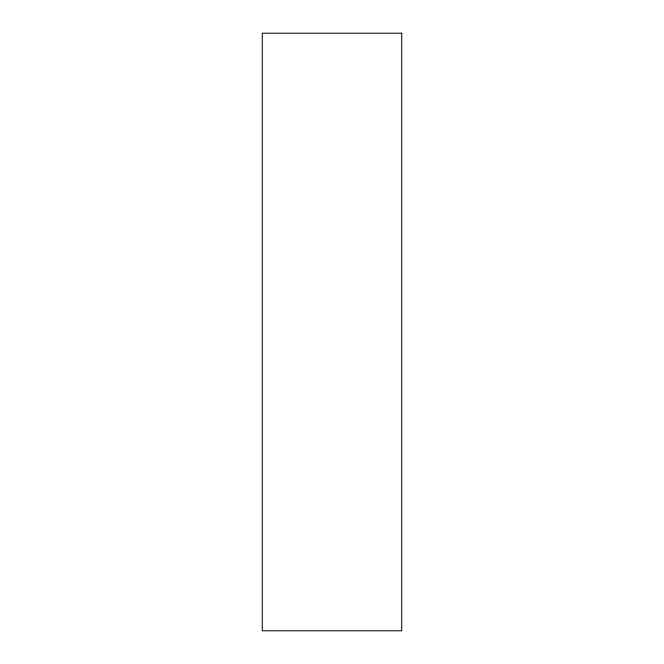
<?xml version="1.0" encoding="UTF-8"?>
<svg xmlns="http://www.w3.org/2000/svg" width="664" height="664" viewBox="0 0 664 664"><rect width="100%" height="100%" fill="white"/><g stroke="black" fill="none" stroke-linecap="round" stroke-linejoin="round"><path stroke-width="1" d="M401.72 33.2L262.28 33.2L262.28 630.8L401.72 630.8L401.72 33.2"/></g></svg>
